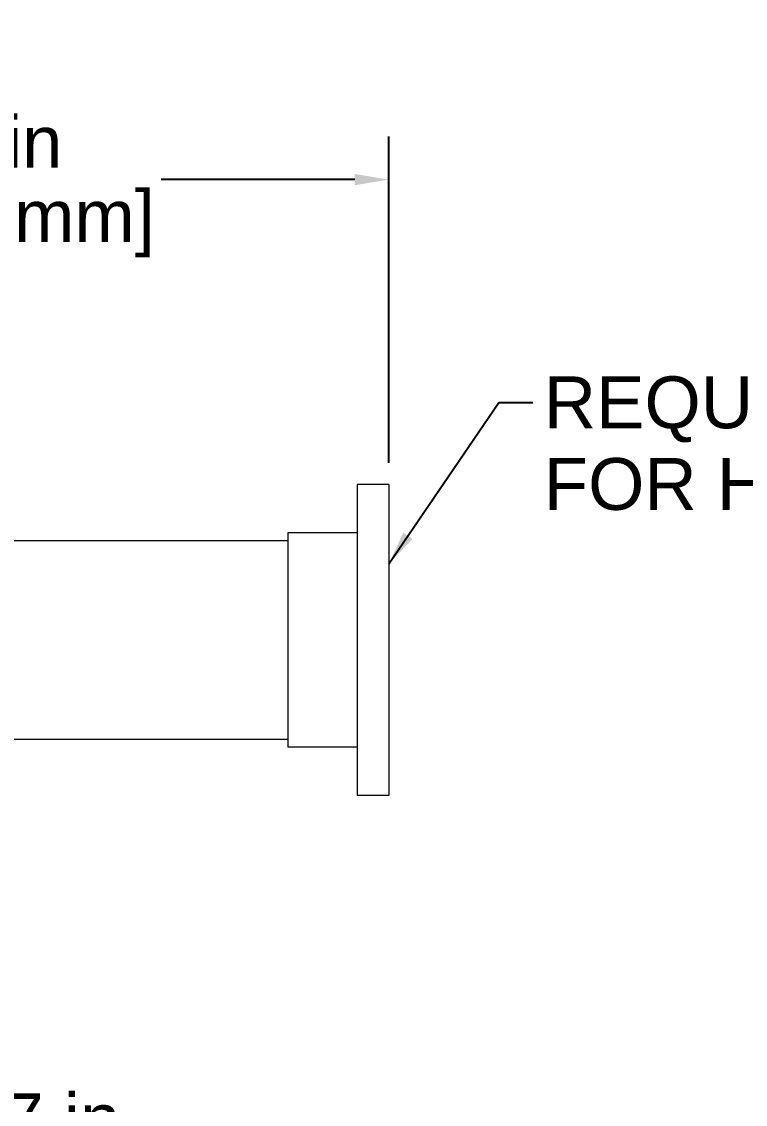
# Model space of a CAD drawing. Header units: inches. Extents: x 19 to 503, y 7 to 322.
# Drawn here: x 128.99 to 160.38, y 131.48 to 178.47 of the extents above; entities that cross this region are included whole.
import ezdxf

# ---------------------------------------------------------------- set-up
doc = ezdxf.new("R2010")
doc.units = ezdxf.units.IN
doc.header["$LTSCALE"] = 15
doc.header["$MEASUREMENT"] = 0
for name, color, linetype, lineweight in [('Dimension (ANSI)', 7, 'Continuous', 25), ('Symbol (ANSI)', 7, 'Continuous', 25), ('Visible (ANSI)', 7, 'Continuous', 50)]:
    doc.layers.add(name, color=color, linetype=linetype, lineweight=lineweight)
doc.styles.add('MEMCOR Medium', font='arial.ttf')
doc.dimstyles.new('Default (ANSI)', dxfattribs={"dimscale": 15, "dimtxt": 0.15, "dimasz": 0.098425, "dimexe": 0.125, "dimexo": 0.0625, "dimgap": 0.031496, "dimtad": 0, "dimtih": 1, "dimtoh": 1, "dimdec": 4, "dimrnd": 1e-08, "dimzin": 3, "dimdsep": 46, "dimlunit": 5, "dimtxsty": 'MEMCOR Medium', "dimcen": 0.09, "dimdle": 0.393701, "dimclrd": 256, "dimclre": 256, "dimclrt": 256, "dimadec": 0, "dimazin": 1, "dimtfac": 0.8, "dimtofl": 0, "dimtmove": 0, "dimatfit": 3, "dimfxl": 1, "dimfrac": 1, "dimtolj": 1, "dimtzin": 4, "dimlwd": -1, "dimlwe": -1, "dimarcsym": 0})
doc.dimstyles.new('Default (ANSI)$7', dxfattribs={"dimscale": 15, "dimtxt": 0.15, "dimasz": 0.098425, "dimexe": 0.125, "dimexo": 0.0625, "dimgap": 0.031496, "dimtad": 0, "dimtih": 1, "dimtoh": 1, "dimdec": 4, "dimrnd": 1e-08, "dimzin": 3, "dimdsep": 46, "dimlunit": 5, "dimtxsty": 'MEMCOR Medium', "dimcen": 0.09, "dimdle": 0.393701, "dimclrd": 256, "dimclre": 256, "dimclrt": 256, "dimadec": 0, "dimazin": 1, "dimtfac": 0.8, "dimtofl": 0, "dimtmove": 0, "dimatfit": 3, "dimfxl": 1, "dimfrac": 1, "dimtolj": 1, "dimtzin": 4, "dimlwd": -1, "dimlwe": -1, "dimarcsym": 0})

# ---------------------------------------------------------------- blocks, each defined once
blk = doc.blocks.new('*D19')
at = {"layer": 'Defpoints', "color": 0, "transparency": 16777216}
for p in [(144.916, 171.61), (144.916, 158.382), (108.915, 142.369)]:
    blk.add_point(p, dxfattribs=at)
at = {"layer": 'Dimension (ANSI)', "transparency": 16777216}
for p, q in [((108.915, 143.307), (108.915, 173.485)), ((144.916, 159.319), (144.916, 173.485)), ((110.392, 171.61), (118.791, 171.61)), ((143.439, 171.61), (135.04, 171.61))]:
    blk.add_line(p, q, dxfattribs=at)
for points in [[(110.392, 171.856), (110.392, 171.364), (108.915, 171.61)], [(143.439, 171.856), (143.439, 171.364), (144.916, 171.61)]]:
    blk.add_solid(points, dxfattribs=at)
at = {"layer": 'Dimension (ANSI)', "transparency": 16777216, "char_height": 2.25, "attachment_point": 5, "style": 'MEMCOR Medium'}
for s, insert in [('\\A1; 36 in', (126.915, 173.232)), ('\\A1;[914.4 mm]', (126.915, 169.696))]:
    blk.add_mtext(s, dxfattribs=dict(at, insert=insert))
blk = doc.blocks.new('*D20')
at = {"layer": 'Defpoints', "color": 0, "transparency": 16777216}
for p in [(71.958, 139.624), (118.953, 139.624), (118.953, 129.231)]:
    blk.add_point(p, dxfattribs=at)
at = {"layer": 'Dimension (ANSI)', "transparency": 16777216}
for p, q in [((71.958, 138.687), (71.958, 127.356)), ((118.953, 138.687), (118.953, 127.356)), ((73.434, 129.231), (117.477, 129.231)), ((118.953, 129.231), (120.43, 129.231))]:
    blk.add_line(p, q, dxfattribs=at)
for points in [[(73.434, 129.477), (73.434, 128.985), (71.958, 129.231)], [(117.477, 129.477), (117.477, 128.985), (118.953, 129.231)]]:
    blk.add_solid(points, dxfattribs=at)
at = {"layer": 'Dimension (ANSI)', "transparency": 16777216, "char_height": 2.25, "attachment_point": 5, "style": 'MEMCOR Medium'}
for s, insert in [('\\A1; 47 in', (129.428, 130.829)), ('\\A1;[1193.7 mm]', (129.428, 127.316))]:
    blk.add_mtext(s, dxfattribs=dict(at, insert=insert))

msp = doc.modelspace()

# ---------------------------------------------------------------- linework, layer by layer
at = {"layer": 'Visible (ANSI)', "linetype": 'Continuous', "lineweight": 18}
for p, q in [((143.54059, 158.38187), (143.54059, 144.88187)), ((144.91559, 158.38187), (143.54059, 158.38187)), ((144.91559, 158.38187), (144.91559, 144.88187)), ((140.54059, 156.28812), (140.54059, 146.97562)), ((143.54059, 156.28812), (140.54059, 156.28812)), ((117.61534, 155.94437), (140.54059, 155.94437)), ((117.61534, 147.31937), (140.54059, 147.31937)), ((143.54059, 146.97562), (140.54059, 146.97562)), ((144.91559, 144.88187), (143.54059, 144.88187))]:
    msp.add_line(p, q, dxfattribs=at)

# ---------------------------------------------------------------- texts
at = {"layer": 'Symbol (ANSI)', "insert": (151.64311, 163.06946), "char_height": 2.2500001, "width": 41.5804151, "attachment_point": 1, "line_spacing_factor": 0.944221, "style": 'MEMCOR Medium'}
msp.add_mtext('\\fArial|b0|i0;REQUIRED FLANGE BREAK\\P\\fArial|b0|i0;FOR HEAD REMOVAL', dxfattribs=at)

# ---------------------------------------------------------------- dimensions: what is measured, and where the dimension line sits
at = {"layer": 'Dimension (ANSI)'}
dim = msp.add_linear_dim(base=(144.9155886491, 171.6102163687), p1=(108.9153386491, 142.369369912), p2=(144.9155886491, 158.381869912), text=' <> in\\X[914.4 mm]', dimstyle='Default (ANSI)', override={"dimgap": 0.031496, "dimtih": 0, "dimtoh": 0, "dimdec": 4, "dimpost": '', "dimtol": 0, "dimlim": 0, "dimtp": 0, "dimtm": 0, "dimtdec": 2, "dimatfit": 1}, dxfattribs=at)
dim.commit()
dim.dimension.update_dxf_attribs({"geometry": '*D19', "text_midpoint": (126.9154636491, 171.6102163687), "dimtype": 160})
dim = msp.add_linear_dim(base=(118.95314, 129.23067), p1=(71.95754, 139.62437), p2=(118.95314, 139.62437), angle=180, text=' <> in\\X[1193.7 mm]', dimstyle='Default (ANSI)', override={"dimgap": 0.031496, "dimtih": 0, "dimtoh": 0, "dimdec": 4, "dimpost": '', "dimtol": 0, "dimlim": 0, "dimtp": 0, "dimtm": 0, "dimtdec": 2, "dimatfit": 2}, dxfattribs=at)
dim.commit()
dim.dimension.update_dxf_attribs({"geometry": '*D20', "text_midpoint": (129.42847, 129.23067), "dimtype": 160})

# ---------------------------------------------------------------- leaders
at = {"layer": 'Symbol (ANSI)', "annotation_type": 0, "has_hookline": 1, "hookline_direction": 0, "text_width": 41.31651}
msp.add_leader([(144.91559, 154.9295), (149.69429, 161.94446), (151.17067, 161.94446)], dimstyle='Default (ANSI)$7', override={"dimtad": 0}, dxfattribs=at)

doc.saveas('drawing.dxf')
